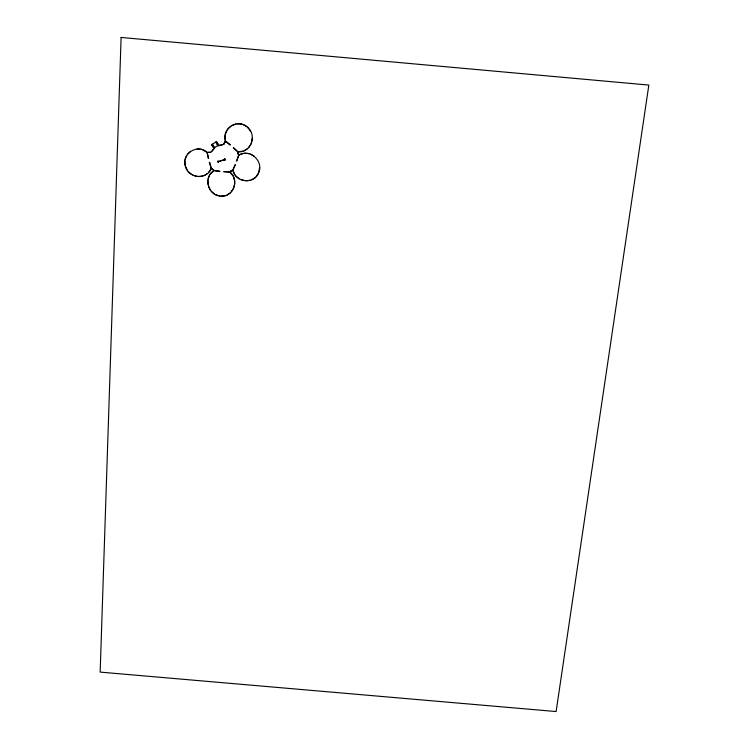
<?xml version="1.0" encoding="UTF-8"?>
<svg xmlns="http://www.w3.org/2000/svg" width="749" height="749" viewBox="0 0 749 749"><rect width="100%" height="100%" fill="white"/><g stroke="black" fill="none" stroke-linecap="round" stroke-linejoin="round"><path stroke-width="1.12" d="M214.476 170.622L219.654 171.081M224.091 171.484L229.437 171.961M197.071 148.967L201.359 149.36M237.386 123.744L241.702 124.137M219.925 171.549L213.886 170.585L211.237 168.31L209.233 162.215M244.801 153.245L249.089 153.629M223.679 171.886L229.943 172.017L232.808 170.238L235.42 164.724M192.942 175.21L197.146 176.474M215.712 194.684L219.897 195.948M240.392 179.451L244.623 180.603M233.388 147.375L237.845 151.785L238.697 155.174L236.796 161.204M202.614 149.875L206.499 152.056M243.013 124.549L246.898 126.75M250.391 154.041L254.257 156.223M237.845 151.785C250.878 153.199 257.384 135.11 247.46 127.143C237.939 118.164 221.573 128.5 225.337 140.952L223.427 144.454L218.09 145.915L215.731 142.104M211.237 168.31C206.799 180.537 187.915 178.281 185.246 165.988C181.38 153.62 197.68 143.471 207.099 152.347L211.049 152.169L214.71 148.03L212.351 144.22M211.602 168.347L213.868 170.163M188.411 171.699L191.735 174.545M230.467 144.838L225.337 140.952M211.218 191.21L214.514 194.028M235.898 175.949L239.203 178.796M233.37 147.974L237.396 151.467M225.749 141.374L229.906 144.978M213.886 170.585C202.951 177.195 208.007 195.377 220.515 196.163C233.351 197.614 239.82 179.807 229.943 172.017M224.485 158.994L224.766 160.305L224.634 158.891M247.853 127.742L250.606 131.328M230.336 172.598L233.07 176.109M216.761 141.954L218.727 144.95M214.486 147.665L217.865 145.549M211.864 145.025L213.746 148.049M185.593 166.587L187.559 170.603M233.136 170.847L235.064 174.863M208.437 186.136L210.375 190.124M238.697 155.174C249.548 148.236 263.77 160.923 258.789 172.57C254.295 184.703 235.42 182.606 232.808 170.238M217.959 160.969L217.828 162.308L218.483 162.102M218.408 162.177L218.118 161.157M224.354 159.097L225.093 158.928L225.44 159.93M208.259 158.488L207.099 152.347M233.651 177.288L234.727 181.511M207.267 152.862L208.606 158.02M209.748 162.439L211.124 167.748M207.716 152.45L210.535 152.328M185.237 165.257L184.975 160.829M207.847 180.415L208.213 184.806M225.093 135.747L225.327 140.222M252.31 138.172L251.552 142.563M259.613 167.495L258.854 171.83M234.783 182.812L234.053 187.119M233.07 169.705L234.971 164.864M236.6 160.689L238.557 155.67M208.053 179.086L209.589 175.097M186.698 155.464L185.172 159.481M225.318 134.38L226.881 130.317M233.576 188.317L231.207 191.922M208.587 172.485L210.946 168.862M258.471 173.113L256.074 176.736M251.177 143.864L248.762 147.534M211.48 151.644L213.68 148.892M210.329 173.983L213.428 170.997M187.428 154.341L190.527 151.326M230.776 126.122L227.63 129.174M214.027 148.452L211.667 144.651L216.414 141.683L218.774 145.493M226.778 195.124L230.364 192.914M207.632 173.422L204.046 175.65M255.109 177.672L251.505 179.891M247.797 148.48L244.165 150.736M239.371 154.884L243.462 153.423M236.038 123.922L231.928 125.411M219.429 145.306L222.865 144.538M202.792 176.09L198.494 176.595M225.524 195.564L221.236 196.06M242.901 151.176L238.566 151.691M245.934 180.846L250.241 180.331M121.104 37.45L100.16 672.106L556.114 711.55L648.84 85.077L121.104 37.45M224.634 159.584L218.315 161.625L224.625 159.603M225.252 141.505L223.988 144.051L225.252 141.505M216.255 142.282L217.856 145.053L216.255 142.282M212.454 144.66L214.036 147.441L212.454 144.66M232.452 170.135L230.065 171.615L232.452 170.135M238.51 154.903L237.676 152.113L238.51 154.903"/></g></svg>
